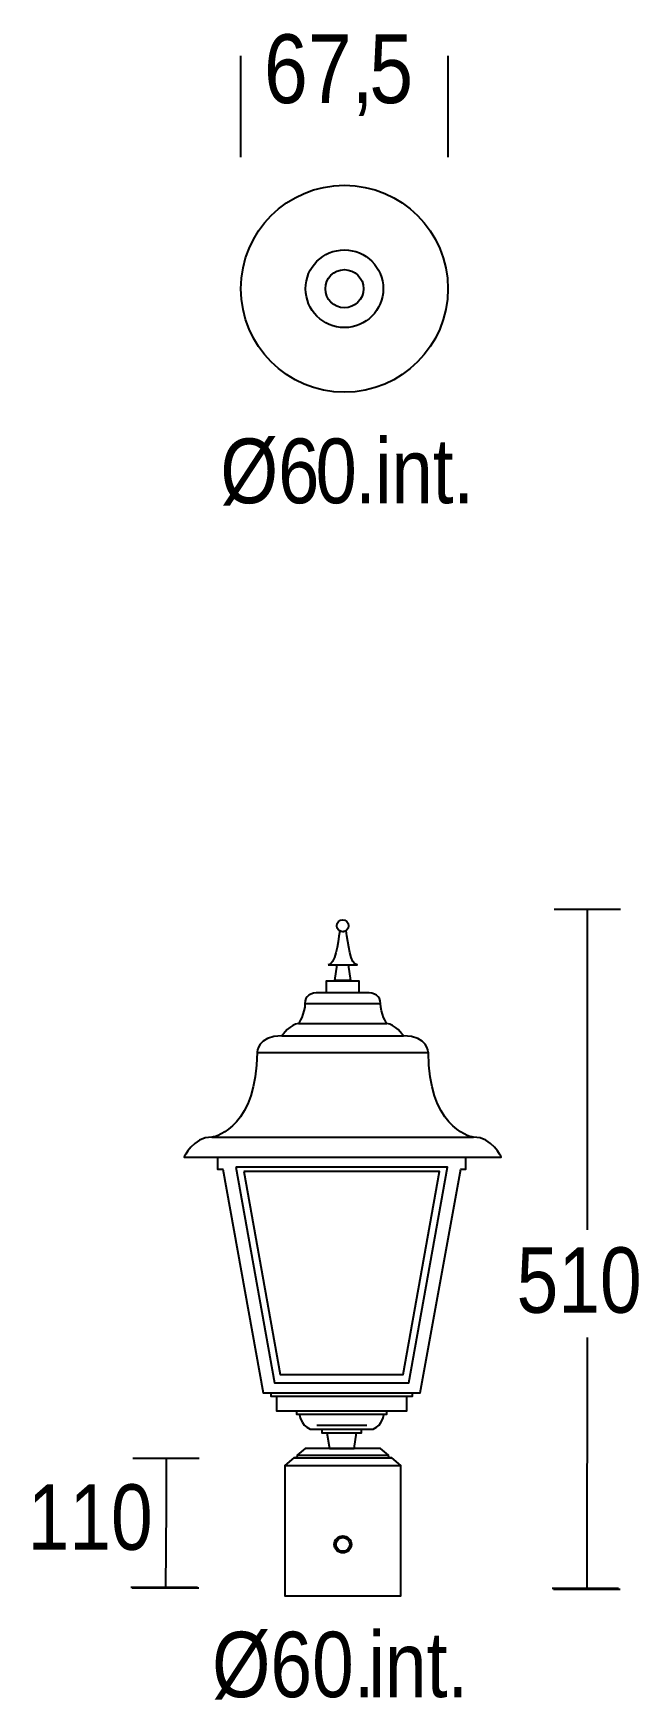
# Model space of a CAD drawing. Extents: x 1 to 67, y 3 to 184.
import ezdxf

# ---------------------------------------------------------------- set-up
doc = ezdxf.new("R2010")
doc.units = 0
doc.layers.add('LIVELLO_1', color=160, linetype='Continuous')
doc.styles.add('STD', font='txt')

# ---------------------------------------------------------------- blocks, each defined once
blk = doc.blocks.new('AI9-BLK1')
at = {"layer": 'LIVELLO_1', "color": 7}
for p, q in [((-9.9, 77.74), (-9.9, 88.7)), ((12.54, 88.7), (12.54, 77.74)), ((24.06, -3.82), (31.26, -3.82)), ((27.66, -3.82), (27.66, -38.59)), ((-2.96, -14.04), (5.22, -14.04)), ((-3.66, -16.21), (5.92, -16.21)), ((-5.47, -17.54), (7.73, -17.54)), ((-8.16, -19.35), (10.42, -19.35)), ((-13.07, -28.53), (15.33, -28.53)), ((27.66, -50.27), (27.6, -77.54)), ((-6.65, -56.24), (8.69, -56.24)), ((-6.03, -56.61), (8.07, -56.61)), ((-3.88, -58.21), (5.93, -58.21)), ((-3.55, -58.58), (5.6, -58.58)), ((-1.69, -59.76), (3.74, -59.76)), ((-1.12, -60.18), (3.17, -60.18)), ((-0.6, -60.6), (2.64, -60.6)), ((-3.81, -63.03), (6.1, -63.03)), ((-21.63, -63.35), (-14.42, -63.35)), ((-18.02, -63.35), (-18.02, -68.95)), ((-5.16, -64.15), (7.45, -64.15)), ((-4.17, -63.32), (6.46, -63.32)), ((-18.02, -68.7), (-18.08, -77.42)), ((-21.84, -77.33), (-14.63, -77.33)), ((-21.68, -77.4), (-14.47, -77.4)), ((23.84, -77.45), (31.05, -77.45)), ((24, -77.53), (31.21, -77.53))]:
    blk.add_line(p, q, dxfattribs=at)
for points in [[(1.99, -11.55), (0.27, -11.55), (0.55, -9.86), (1.71, -9.86)], [(-10.46, -31.8), (-6.26, -55.16), (8.31, -55.16), (12.5, -31.8)], [(-9.6, -32.27), (-5.64, -54.27), (7.69, -54.27), (11.64, -32.27)]]:
    blk.add_lwpolyline(points, close=True, dxfattribs=at)
blk.add_lwpolyline([(-0.62, -12.87), (-0.62, -11.58), (1.11, -11.58), (2.88, -11.58), (2.88, -12.87)], dxfattribs=at)
for centre, radius in [((1.32, 63.46), 11.22), ((1.32, 63.46), 4.21), ((1.32, 63.46), 2.07), ((1.13, -5.61), 0.648), ((1.15, -72.69), 0.928), ((1.15, -72.69), 0.742)]:
    blk.add_circle(centre, radius, dxfattribs=at)
for points, knots in [([(-0.45, -9.86), (0.32, -9.86), (0.59, -7.57), (0.82, -6.18), (0.91, -6.23), (1.02, -6.26), (1.13, -6.26), (1.27, -6.26), (1.4, -6.22), (1.51, -6.14), (1.75, -7.52), (1.93, -9.86), (2.71, -9.86), (2.71, -9.86), (-0.45, -9.86), (-0.45, -9.86)], [0, 0, 0, 0, 1, 1, 1, 2, 2, 2, 3, 3, 3, 4, 4, 4, 5, 5, 5, 5]), ([(1.13, -30.7), (1.13, -30.7), (-16.05, -30.7), (-16.05, -30.7), (-16.05, -30.7), (-15.12, -28.53), (-13.07, -28.53), (-12.43, -28.53), (-8.16, -27.13), (-8.16, -19.35), (-8.16, -19.35), (-8.11, -17.54), (-5.47, -17.54), (-5.47, -17.54), (-4.48, -16.21), (-3.66, -16.21), (-3.66, -16.21), (-2.96, -15.15), (-2.96, -14.04), (-2.96, -13.22), (-2.36, -12.87), (-1.38, -12.87), (-1.38, -12.87), (1.13, -12.87), (1.13, -12.87), (1.13, -12.87), (3.64, -12.87), (3.64, -12.87), (4.62, -12.87), (5.22, -13.22), (5.22, -14.04), (5.22, -15.15), (5.92, -16.21), (5.92, -16.21), (6.74, -16.21), (7.73, -17.54), (7.73, -17.54), (10.37, -17.54), (10.42, -19.35), (10.42, -19.35), (10.42, -27.13), (14.69, -28.53), (15.33, -28.53), (17.38, -28.53), (18.31, -30.7), (18.31, -30.7), (18.31, -30.7), (1.13, -30.7), (1.13, -30.7)], [0, 0, 0, 0, 1, 1, 1, 2, 2, 2, 3, 3, 3, 4, 4, 4, 5, 5, 5, 6, 6, 6, 7, 7, 7, 8, 8, 8, 9, 9, 9, 10, 10, 10, 11, 11, 11, 12, 12, 12, 13, 13, 13, 14, 14, 14, 15, 15, 15, 16, 16, 16, 16]), ([(-12.46, -30.77), (-12.46, -30.77), (-12.46, -31.99), (-12.46, -31.99), (-12.46, -31.99), (-11.88, -31.99), (-11.88, -31.99), (-11.88, -31.99), (-7.5, -56.24), (-7.5, -56.24), (-7.5, -56.24), (-6.65, -56.24), (-6.65, -56.24), (-6.65, -56.24), (-6.65, -56.61), (-6.65, -56.61), (-6.65, -56.61), (-6.03, -56.61), (-6.03, -56.61), (-6.03, -56.61), (-6.03, -58.21), (-6.03, -58.21), (-6.03, -58.21), (-3.88, -58.21), (-3.88, -58.21), (-3.88, -58.21), (-3.88, -58.58), (-3.88, -58.58), (-3.88, -58.58), (-3.55, -58.58), (-3.55, -58.58), (-3.55, -58.58), (-3.46, -59.76), (-2.41, -60.18), (-2.41, -60.18), (-1.12, -60.18), (-1.12, -60.18), (-1.12, -60.18), (-1.12, -60.6), (-1.12, -60.6), (-1.12, -60.6), (-0.6, -60.6), (-0.6, -60.6), (-0.6, -60.6), (-0.31, -62.29), (-0.31, -62.29), (-0.31, -62.29), (2.36, -62.29), (2.36, -62.29), (2.36, -62.29), (2.64, -60.6), (2.64, -60.6), (2.64, -60.6), (3.17, -60.6), (3.17, -60.6), (3.17, -60.6), (3.17, -60.18), (3.17, -60.18), (3.17, -60.18), (4.45, -60.18), (4.45, -60.18), (5.5, -59.76), (5.6, -58.58), (5.6, -58.58), (5.6, -58.58), (5.93, -58.58), (5.93, -58.58), (5.93, -58.58), (5.93, -58.21), (5.93, -58.21), (5.93, -58.21), (8.07, -58.21), (8.07, -58.21), (8.07, -58.21), (8.07, -56.61), (8.07, -56.61), (8.07, -56.61), (8.69, -56.61), (8.69, -56.61), (8.69, -56.61), (8.69, -56.24), (8.69, -56.24), (8.69, -56.24), (9.55, -56.24), (9.55, -56.24), (9.55, -56.24), (13.93, -31.99), (13.93, -31.99), (13.93, -31.99), (14.5, -31.99), (14.5, -31.99), (14.5, -31.99), (14.5, -30.77), (14.5, -30.77)], [0, 0, 0, 0, 1, 1, 1, 2, 2, 2, 3, 3, 3, 4, 4, 4, 5, 5, 5, 6, 6, 6, 7, 7, 7, 8, 8, 8, 9, 9, 9, 10, 10, 10, 11, 11, 11, 12, 12, 12, 13, 13, 13, 14, 14, 14, 15, 15, 15, 16, 16, 16, 17, 17, 17, 18, 18, 18, 19, 19, 19, 20, 20, 20, 21, 21, 21, 22, 22, 22, 23, 23, 23, 24, 24, 24, 25, 25, 25, 26, 26, 26, 27, 27, 27, 28, 28, 28, 29, 29, 29, 30, 30, 30, 31, 31, 31, 31]), ([(-2.94, -62.29), (-2.94, -62.29), (5.23, -62.29), (5.23, -62.29), (5.23, -62.29), (6.1, -63.03), (6.1, -63.03), (6.06, -63.09), (6.1, -63.19), (6.19, -63.28), (6.24, -63.33), (6.37, -63.32), (6.46, -63.32), (6.46, -63.32), (7.45, -64.15), (7.45, -64.15), (7.45, -64.15), (7.45, -78.25), (7.45, -78.25), (7.45, -78.25), (-5.16, -78.25), (-5.16, -78.25), (-5.16, -78.25), (-5.16, -64.15), (-5.16, -64.15), (-5.16, -64.15), (-4.17, -63.32), (-4.17, -63.32), (-4.07, -63.32), (-3.94, -63.32), (-3.9, -63.28), (-3.81, -63.19), (-3.76, -63.09), (-3.81, -63.03), (-3.81, -63.03), (-2.94, -62.29), (-2.94, -62.29)], [0, 0, 0, 0, 1, 1, 1, 2, 2, 2, 3, 3, 3, 4, 4, 4, 5, 5, 5, 6, 6, 6, 7, 7, 7, 8, 8, 8, 9, 9, 9, 10, 10, 10, 11, 11, 11, 12, 12, 12, 12])]:
    blk.add_open_spline(points, degree=3, knots=knots, dxfattribs=at)
at = {"layer": 'LIVELLO_1', "color": 7, "attachment_point": 1, "style": 'STD'}
for s, insert, char_height in [('\\fArial Narrow|b0|i0;\\H7.4548;\\C7;67,', (-7.4, 91.04), 7.4548), ('\\fArial Narrow|b0|i0;\\H7.4548;\\C7;5', (4.02, 91.04), 7.4548), ('\\fArial Narrow|b0|i0;\\H7.0212;\\C7;Ø6', (-12.13, 47.22), 7.0212), ('\\fArial Narrow|b0|i0;\\H7.0212;\\C7;0', (-1.81, 47.22), 7.0212), ('\\fArial Narrow|b0|i0;\\H7.0212;\\C7;int.', (4.64, 47.22), 7.0212), ('\\fArial Narrow|b0|i0;\\H7.0212;\\C7;.', (2.49, 47.22), 7.0212), ('\\fArial Narrow|b0|i0;\\H7.0955;\\C7;510', (19.99, -40.48), 7.0955), ('\\fArial Narrow|b0|i0;\\H7.0955;\\C7;110', (-33.03, -66.18), 7.0955), ('\\fArial Narrow|b0|i0;\\H7.0955;\\C7;Ø60.', (-13.03, -82.16), 7.0955), ('\\fArial Narrow|b0|i0;\\H7.0955;\\C7;int.', (3.91, -82.16), 7.0955)]:
    blk.add_mtext(s, dxfattribs=dict(at, insert=insert, char_height=char_height))

msp = doc.modelspace()

# ---------------------------------------------------------------- block references
at = {"layer": 'LIVELLO_1', "color": 7}
msp.add_blockref('AI9-BLK1', (33.338964, 92.687366), dxfattribs=at)

doc.saveas('drawing.dxf')
